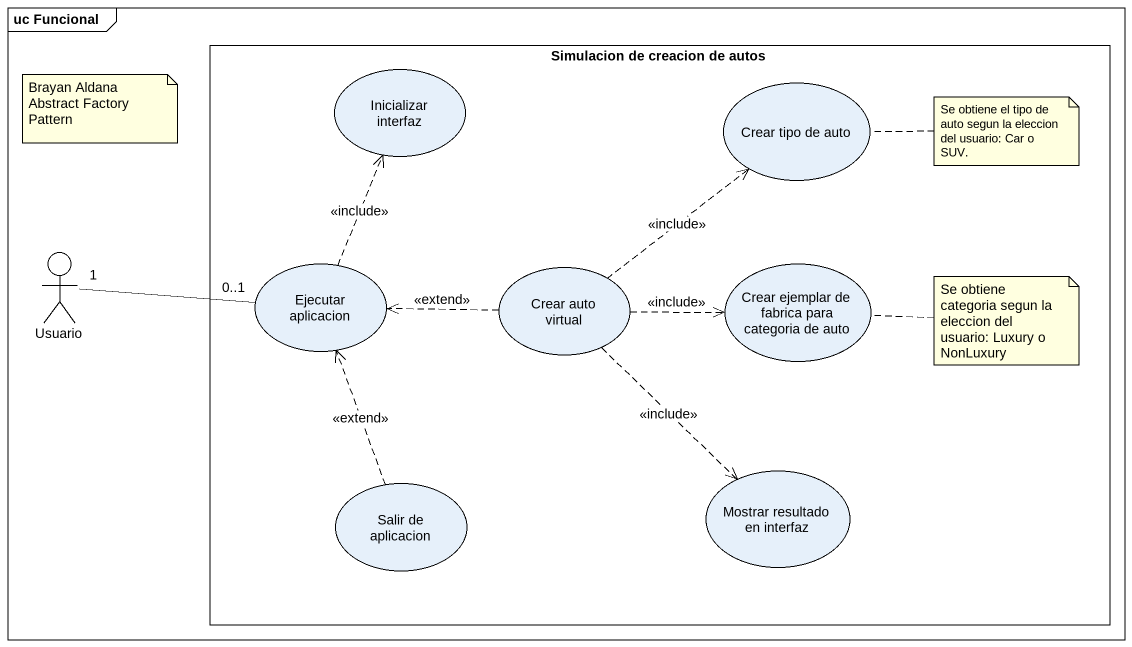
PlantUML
@startuml
mainframe uc Funcional
rectangle "Simulacion de creacion de autos" as Simulacion_de_creacion_de {
  usecase "Inicializar interfaz" as Inicializar_interfaz
  usecase "Crear tipo de auto" as Crear_tipo_de_auto
  usecase "Ejecutar aplicacion" as Ejecutar_aplicacion
  usecase "Crear auto virtual" as Crear_auto_virtual
  usecase "Crear ejemplar de fabrica para categoria de auto" as Crear_ejemplar_de_fabrica
  usecase "Salir de aplicacion" as Salir_de_aplicacion
  usecase "Mostrar resultado en interfaz" as Mostrar_resultado_en
}
actor Usuario
Usuario "1" -right- "0..1" Ejecutar_aplicacion
Ejecutar_aplicacion .up.> Inicializar_interfaz : <<include>>
Crear_auto_virtual .up.> Crear_tipo_de_auto : <<include>>
Crear_auto_virtual .left.> Ejecutar_aplicacion : <<extend>>
Crear_auto_virtual .right.> Crear_ejemplar_de_fabrica : <<include>>
Crear_auto_virtual ..> Mostrar_resultado_en : <<include>>
Salir_de_aplicacion .up.> Ejecutar_aplicacion : <<extend>>
note as N1
  Brayan Aldana
  Abstract Factory Pattern
end note
note right of Crear_tipo_de_auto : Se obtiene el tipo de auto segun la eleccion del usuario: Car o SUV.
note right of Crear_ejemplar_de_fabrica : Se obtiene categoria segun la eleccion del usuario: Luxury o NonLuxury
@enduml
